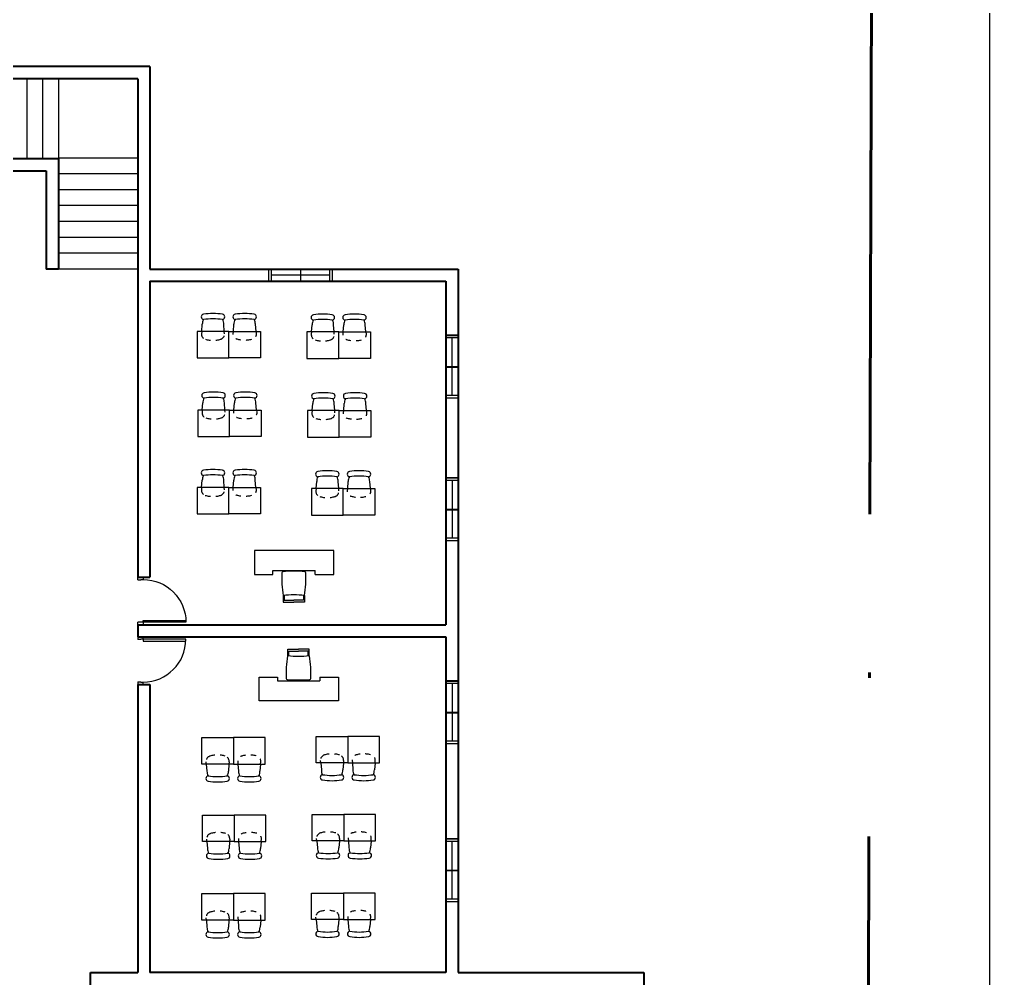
# Model space of a CAD drawing. Header units: metres. Extents: x -353 to 1688, y -477 to 135.
# Drawn here: x 1669.74 to 1688.09, y -328.49 to -310.34 of the extents above; entities that cross this region are included whole.
import ezdxf

# ---------------------------------------------------------------- set-up
doc = ezdxf.new("R2010")
doc.units = ezdxf.units.M
doc.header["$MEASUREMENT"] = 0
doc.linetypes.add('ACAD_ISO04W100', pattern=[30, 24, -3, 0, -3])
doc.linetypes.add('HIDDEN2', pattern=[0.1875, 0.125, -0.0625])
doc.layers.add('FURNITURE', color=130, linetype='Continuous', plot=False)
doc.layers.add('STAIR', color=231, linetype='Continuous', plot=False)
doc.layers.add('SITE BOUNDARY', color=6, linetype='ACAD_ISO04W100', lineweight=60)
doc.layers.add('WALL', color=2, linetype='Continuous', lineweight=40)
doc.layers.add('WINDOW', color=10, linetype='Continuous')

msp = doc.modelspace()

# ---------------------------------------------------------------- linework, layer by layer
msp.add_line((1688.09085, -278.61655), (1688.09085, -371.11143))
at = {"layer": 'FURNITURE'}
for p, q in [((1673.18582, -316.24771), (1673.19778, -316.11264)), ((1673.61392, -316.24771), (1673.60413, -316.11264)), ((1673.78513, -316.24771), (1673.79492, -316.11264)), ((1674.21323, -316.24771), (1674.20127, -316.11264)), ((1675.26359, -316.25841), (1675.27556, -316.12334)), ((1675.6917, -316.25841), (1675.68191, -316.12334)), ((1675.86291, -316.25841), (1675.8727, -316.12334)), ((1676.29101, -316.25841), (1676.27905, -316.12334)), ((1673.19653, -317.73521), (1673.20849, -317.60014)), ((1673.62463, -317.73521), (1673.61485, -317.60014)), ((1673.79584, -317.73521), (1673.80563, -317.60014)), ((1674.22395, -317.73521), (1674.21198, -317.60014)), ((1675.27431, -317.74591), (1675.28627, -317.61084)), ((1675.70241, -317.74591), (1675.69262, -317.61084)), ((1675.87362, -317.74591), (1675.88341, -317.61084)), ((1676.30172, -317.74591), (1676.28976, -317.61084)), ((1673.1848, -319.20035), (1673.19676, -319.06528)), ((1673.6129, -319.20035), (1673.60311, -319.06528)), ((1673.78411, -319.20035), (1673.7939, -319.06528)), ((1674.21221, -319.20035), (1674.20025, -319.06528)), ((1675.34928, -319.2227), (1675.36124, -319.08763)), ((1675.77738, -319.2227), (1675.76759, -319.08763)), ((1675.94859, -319.2227), (1675.95838, -319.08763)), ((1676.37669, -319.2227), (1676.36473, -319.08763)), ((1675.68424, -320.39614), (1674.18424, -320.39614)), ((1674.18424, -320.39614), (1674.18424, -320.84614)), ((1675.68424, -320.84614), (1675.68424, -320.39614)), ((1674.53424, -320.77114), (1675.33424, -320.77114)), ((1674.53424, -320.84614), (1674.53424, -320.77114)), ((1675.33424, -320.84614), (1675.33424, -320.77114)), ((1674.18424, -320.84614), (1674.53424, -320.84614)), ((1675.33424, -320.84614), (1675.68424, -320.84614)), ((1674.72924, -321.24614), (1674.72924, -321.37114)), ((1674.74524, -321.24409), (1674.74524, -321.33614)), ((1674.74524, -321.33614), (1674.92924, -321.33614)), ((1675.11324, -321.33614), (1674.92924, -321.33614)), ((1675.11324, -321.24409), (1675.11324, -321.33614)), ((1675.12924, -321.24614), (1675.12924, -321.37114)), ((1674.72924, -321.37114), (1674.92924, -321.37114)), ((1675.12924, -321.37114), (1674.92924, -321.37114)), ((1674.81744, -322.38798), (1674.81744, -322.26298)), ((1674.81744, -322.26298), (1675.01744, -322.26298)), ((1675.21744, -322.26298), (1675.01744, -322.26298)), ((1675.21744, -322.38798), (1675.21744, -322.26298)), ((1674.83344, -322.39003), (1674.83344, -322.29798)), ((1674.83344, -322.29798), (1675.01744, -322.29798)), ((1675.20144, -322.29798), (1675.01744, -322.29798)), ((1675.20144, -322.39003), (1675.20144, -322.29798)), ((1674.27244, -322.78798), (1674.62244, -322.78798)), ((1674.27244, -323.23798), (1674.27244, -322.78798)), ((1674.62244, -322.78798), (1674.62244, -322.86298)), ((1675.42244, -322.78798), (1675.42244, -322.86298)), ((1675.42244, -322.78798), (1675.77244, -322.78798)), ((1675.77244, -322.78798), (1675.77244, -323.23798)), ((1674.62244, -322.86298), (1675.42244, -322.86298)), ((1675.77244, -323.23798), (1674.27244, -323.23798)), ((1673.273, -324.43377), (1673.28497, -324.56884)), ((1673.70111, -324.43377), (1673.69132, -324.56884)), ((1673.87232, -324.43377), (1673.88211, -324.56884)), ((1674.30042, -324.43377), (1674.28846, -324.56884)), ((1675.43748, -324.41141), (1675.44945, -324.54648)), ((1675.86559, -324.41141), (1675.8558, -324.54648)), ((1676.0368, -324.41141), (1676.04659, -324.54648)), ((1676.4649, -324.41141), (1676.45294, -324.54648)), ((1673.28474, -325.89891), (1673.2967, -326.03398)), ((1673.71284, -325.89891), (1673.70305, -326.03398)), ((1673.88405, -325.89891), (1673.89384, -326.03398)), ((1674.31215, -325.89891), (1674.30019, -326.03398)), ((1675.36252, -325.88821), (1675.37448, -326.02328)), ((1675.79062, -325.88821), (1675.78083, -326.02328)), ((1675.96183, -325.88821), (1675.97162, -326.02328)), ((1676.38993, -325.88821), (1676.37797, -326.02328)), ((1673.27403, -327.38641), (1673.28599, -327.52148)), ((1673.70213, -327.38641), (1673.69234, -327.52148)), ((1673.87334, -327.38641), (1673.88313, -327.52148)), ((1674.30144, -327.38641), (1674.28948, -327.52148)), ((1675.3518, -327.37571), (1675.36376, -327.51078)), ((1675.7799, -327.37571), (1675.77011, -327.51078)), ((1675.95111, -327.37571), (1675.9609, -327.51078)), ((1676.37922, -327.37571), (1676.36725, -327.51078))]:
    msp.add_line(p, q, dxfattribs=at)
for points in [[(1673.09953, -316.74771), (1673.69953, -316.74771), (1673.69953, -316.24771), (1673.09953, -316.24771)], [(1674.29953, -316.74771), (1673.69953, -316.74771), (1673.69953, -316.24771), (1674.29953, -316.24771)], [(1675.1773, -316.75841), (1675.7773, -316.75841), (1675.7773, -316.25841), (1675.1773, -316.25841)], [(1676.3773, -316.75841), (1675.7773, -316.75841), (1675.7773, -316.25841), (1676.3773, -316.25841)], [(1673.11024, -318.23521), (1673.71024, -318.23521), (1673.71024, -317.73521), (1673.11024, -317.73521)], [(1674.31024, -318.23521), (1673.71024, -318.23521), (1673.71024, -317.73521), (1674.31024, -317.73521)], [(1675.18802, -318.24591), (1675.78802, -318.24591), (1675.78802, -317.74591), (1675.18802, -317.74591)], [(1676.38802, -318.24591), (1675.78802, -318.24591), (1675.78802, -317.74591), (1676.38802, -317.74591)], [(1673.0985, -319.70035), (1673.6985, -319.70035), (1673.6985, -319.20035), (1673.0985, -319.20035)], [(1674.2985, -319.70035), (1673.6985, -319.70035), (1673.6985, -319.20035), (1674.2985, -319.20035)], [(1675.26298, -319.7227), (1675.86298, -319.7227), (1675.86298, -319.2227), (1675.26298, -319.2227)], [(1676.46298, -319.7227), (1675.86298, -319.7227), (1675.86298, -319.2227), (1676.46298, -319.2227)], [(1673.18671, -323.93377), (1673.78671, -323.93377), (1673.78671, -324.43377), (1673.18671, -324.43377)], [(1674.38671, -323.93377), (1673.78671, -323.93377), (1673.78671, -324.43377), (1674.38671, -324.43377)], [(1675.35119, -323.91141), (1675.95119, -323.91141), (1675.95119, -324.41141), (1675.35119, -324.41141)], [(1676.55119, -323.91141), (1675.95119, -323.91141), (1675.95119, -324.41141), (1676.55119, -324.41141)], [(1673.19845, -325.39891), (1673.79845, -325.39891), (1673.79845, -325.89891), (1673.19845, -325.89891)], [(1674.39845, -325.39891), (1673.79845, -325.39891), (1673.79845, -325.89891), (1674.39845, -325.89891)], [(1675.27622, -325.38821), (1675.87622, -325.38821), (1675.87622, -325.88821), (1675.27622, -325.88821)], [(1676.47622, -325.38821), (1675.87622, -325.38821), (1675.87622, -325.88821), (1676.47622, -325.88821)], [(1675.26551, -326.87571), (1675.86551, -326.87571), (1675.86551, -327.37571), (1675.26551, -327.37571)], [(1676.46551, -326.87571), (1675.86551, -326.87571), (1675.86551, -327.37571), (1676.46551, -327.37571)], [(1673.18773, -326.88641), (1673.78773, -326.88641), (1673.78773, -327.38641), (1673.18773, -327.38641)], [(1674.38773, -326.88641), (1673.78773, -326.88641), (1673.78773, -327.38641), (1674.38773, -327.38641)]]:
    msp.add_lwpolyline(points, close=True, dxfattribs=at)
at = {"layer": 'FURNITURE', "linetype": 'HIDDEN2', "ltscale": 0.03}
for points in [[(1673.18582, -316.24771), (1673.18203, -316.2905, 0.35850154), (1673.25505, -316.39697, 0.14150797), (1673.544, -316.39697, 0.35850154), (1673.61702, -316.2905), (1673.61392, -316.24771)], [(1675.26359, -316.25841), (1675.2598, -316.3012, 0.35850154), (1675.33283, -316.40767, 0.14150797), (1675.62177, -316.40767, 0.35850154), (1675.6948, -316.3012), (1675.6917, -316.25841)], [(1673.19653, -317.73521), (1673.19274, -317.778, 0.35850154), (1673.26577, -317.88446, 0.14150797), (1673.55471, -317.88446, 0.35850154), (1673.62774, -317.778), (1673.62463, -317.73521)], [(1675.27431, -317.74591), (1675.27052, -317.7887, 0.35850154), (1675.34354, -317.89516, 0.14150797), (1675.63249, -317.89516, 0.35850154), (1675.70551, -317.7887), (1675.70241, -317.74591)], [(1673.1848, -319.20035), (1673.18101, -319.24314, 0.35850154), (1673.25403, -319.3496, 0.14150797), (1673.54298, -319.3496, 0.35850154), (1673.616, -319.24314), (1673.6129, -319.20035)], [(1675.34928, -319.2227), (1675.34549, -319.26549, 0.35850154), (1675.41851, -319.37196, 0.14150797), (1675.70746, -319.37196, 0.35850154), (1675.78048, -319.26549), (1675.77738, -319.2227)], [(1673.273, -324.43377), (1673.26921, -324.39098, -0.35850154), (1673.34224, -324.28451, -0.14150797), (1673.63118, -324.28451, -0.35850154), (1673.70421, -324.39098), (1673.70111, -324.43377)], [(1675.43748, -324.41141), (1675.43369, -324.36862, -0.35850154), (1675.50672, -324.26216, -0.14150797), (1675.79566, -324.26216, -0.35850154), (1675.86869, -324.36862), (1675.86559, -324.41141)], [(1673.28474, -325.89891), (1673.28095, -325.85612, -0.35850154), (1673.35397, -325.74966, -0.14150797), (1673.64292, -325.74966, -0.35850154), (1673.71594, -325.85612), (1673.71284, -325.89891)], [(1675.36252, -325.88821), (1675.35873, -325.84542, -0.35850154), (1675.43175, -325.73895, -0.14150797), (1675.7207, -325.73895, -0.35850154), (1675.79372, -325.84542), (1675.79062, -325.88821)], [(1673.27403, -327.38641), (1673.27024, -327.34362, -0.35850154), (1673.34326, -327.23715, -0.14150797), (1673.63221, -327.23715, -0.35850154), (1673.70523, -327.34362), (1673.70213, -327.38641)], [(1675.3518, -327.37571), (1675.34801, -327.33292, -0.35850154), (1675.42104, -327.22645, -0.14150797), (1675.70998, -327.22645, -0.35850154), (1675.78301, -327.33292), (1675.7799, -327.37571)]]:
    msp.add_lwpolyline(points, format="xyb", dxfattribs=at)
at = {"layer": 'FURNITURE', "linetype": 'HIDDEN2', "ltscale": 0.03, "flags": 128}
for points in [[(1674.21323, -316.24771), (1674.21702, -316.2905, -0.35850154), (1674.144, -316.39697, -0.14150797), (1673.85505, -316.39697, -0.35850154), (1673.78203, -316.2905), (1673.78513, -316.24771)], [(1676.29101, -316.25841), (1676.2948, -316.3012, -0.35850154), (1676.22177, -316.40767, -0.14150797), (1675.93283, -316.40767, -0.35850154), (1675.8598, -316.3012), (1675.86291, -316.25841)], [(1674.22395, -317.73521), (1674.22774, -317.778, -0.35850154), (1674.15471, -317.88446, -0.14150797), (1673.86577, -317.88446, -0.35850154), (1673.79274, -317.778), (1673.79584, -317.73521)], [(1676.30172, -317.74591), (1676.30551, -317.7887, -0.35850154), (1676.23249, -317.89516, -0.14150797), (1675.94354, -317.89516, -0.35850154), (1675.87052, -317.7887), (1675.87362, -317.74591)], [(1674.21221, -319.20035), (1674.216, -319.24314, -0.35850154), (1674.14298, -319.3496, -0.14150797), (1673.85403, -319.3496, -0.35850154), (1673.78101, -319.24314), (1673.78411, -319.20035)], [(1676.37669, -319.2227), (1676.38048, -319.26549, -0.35850154), (1676.30746, -319.37196, -0.14150797), (1676.01851, -319.37196, -0.35850154), (1675.94549, -319.26549), (1675.94859, -319.2227)], [(1674.30042, -324.43377), (1674.30421, -324.39098, 0.35850154), (1674.23118, -324.28451, 0.14150797), (1673.94224, -324.28451, 0.35850154), (1673.86921, -324.39098), (1673.87232, -324.43377)], [(1676.4649, -324.41141), (1676.46869, -324.36862, 0.35850154), (1676.39566, -324.26216, 0.14150797), (1676.10672, -324.26216, 0.35850154), (1676.03369, -324.36862), (1676.0368, -324.41141)], [(1674.31215, -325.89891), (1674.31594, -325.85612, 0.35850154), (1674.24292, -325.74966, 0.14150797), (1673.95397, -325.74966, 0.35850154), (1673.88095, -325.85612), (1673.88405, -325.89891)], [(1676.38993, -325.88821), (1676.39372, -325.84542, 0.35850154), (1676.3207, -325.73895, 0.14150797), (1676.03175, -325.73895, 0.35850154), (1675.95873, -325.84542), (1675.96183, -325.88821)], [(1674.30144, -327.38641), (1674.30523, -327.34362, 0.35850154), (1674.23221, -327.23715, 0.14150797), (1673.94326, -327.23715, 0.35850154), (1673.87024, -327.34362), (1673.87334, -327.38641)], [(1676.37922, -327.37571), (1676.38301, -327.33292, 0.35850154), (1676.30998, -327.22645, 0.14150797), (1676.02104, -327.22645, 0.35850154), (1675.94801, -327.33292), (1675.95111, -327.37571)]]:
    msp.add_lwpolyline(points, format="xyb", dxfattribs=at)
at = {"layer": 'FURNITURE'}
for centre, radius, start, end in [((1673.22772, -315.97291), 0.0508, 98.455473, 261.544527), ((1673.40096, -316.11264), 0.20318, 153.787788, 180), ((1673.39953, -317.12861), 1.2192, 81.544527, 98.455473), ((1673.57133, -315.97291), 0.0508, 278.455473, 81.544527), ((1673.40096, -316.11264), 0.20318, 0, 26.38199), ((1673.82772, -315.97291), 0.0508, 98.455473, 261.544527), ((1673.9981, -316.11264), 0.20318, 153.61801, 180), ((1673.99953, -317.12861), 1.2192, 81.544527, 98.455473), ((1674.17133, -315.97291), 0.0508, 278.455473, 81.544527), ((1673.9981, -316.11264), 0.20318, 0, 26.212212), ((1675.3055, -315.98361), 0.0508, 98.455473, 261.544527), ((1675.47873, -316.12334), 0.20318, 153.787788, 180), ((1675.4773, -317.13931), 1.2192, 81.544527, 98.455473), ((1675.6491, -315.98361), 0.0508, 278.455473, 81.544527), ((1675.47873, -316.12334), 0.20318, 0, 26.38199), ((1675.9055, -315.98361), 0.0508, 98.455473, 261.544527), ((1676.07587, -316.12334), 0.20318, 153.61801, 180), ((1676.0773, -317.13931), 1.2192, 81.544527, 98.455473), ((1676.2491, -315.98361), 0.0508, 278.455473, 81.544527), ((1676.07587, -316.12334), 0.20318, 0, 26.212212), ((1673.23844, -317.46041), 0.0508, 98.455473, 261.544527), ((1673.41167, -317.60014), 0.20318, 153.787788, 180), ((1673.41024, -318.61611), 1.2192, 81.544527, 98.455473), ((1673.58204, -317.46041), 0.0508, 278.455473, 81.544527), ((1673.41167, -317.60014), 0.20318, 0, 26.38199), ((1673.83844, -317.46041), 0.0508, 98.455473, 261.544527), ((1674.00881, -317.60014), 0.20318, 153.61801, 180), ((1674.01024, -318.61611), 1.2192, 81.544527, 98.455473), ((1674.18204, -317.46041), 0.0508, 278.455473, 81.544527), ((1674.00881, -317.60014), 0.20318, 0, 26.212212), ((1675.31621, -317.47111), 0.0508, 98.455473, 261.544527), ((1675.48802, -318.62681), 1.2192, 81.544527, 98.455473), ((1675.65982, -317.47111), 0.0508, 278.455473, 81.544527), ((1675.91621, -317.47111), 0.0508, 98.455473, 261.544527), ((1676.08802, -318.62681), 1.2192, 81.544527, 98.455473), ((1676.25982, -317.47111), 0.0508, 278.455473, 81.544527), ((1675.48945, -317.61084), 0.20318, 153.787788, 180), ((1675.48945, -317.61084), 0.20318, 0, 26.38199), ((1676.08659, -317.61084), 0.20318, 153.61801, 180), ((1676.08659, -317.61084), 0.20318, 0, 26.212212), ((1673.2267, -318.92555), 0.0508, 98.455473, 261.544527), ((1673.39993, -319.06528), 0.20318, 153.787788, 180), ((1673.3985, -320.08125), 1.2192, 81.544527, 98.455473), ((1673.57031, -318.92555), 0.0508, 278.455473, 81.544527), ((1673.39993, -319.06528), 0.20318, 0, 26.38199), ((1673.8267, -318.92555), 0.0508, 98.455473, 261.544527), ((1673.99707, -319.06528), 0.20318, 153.61801, 180), ((1673.9985, -320.08125), 1.2192, 81.544527, 98.455473), ((1674.17031, -318.92555), 0.0508, 278.455473, 81.544527), ((1673.99707, -319.06528), 0.20318, 0, 26.212212), ((1675.39118, -318.9479), 0.0508, 98.455473, 261.544527), ((1675.56298, -320.1036), 1.2192, 81.544527, 98.455473), ((1675.73479, -318.9479), 0.0508, 278.455473, 81.544527), ((1675.99118, -318.9479), 0.0508, 98.455473, 261.544527), ((1676.16298, -320.1036), 1.2192, 81.544527, 98.455473), ((1676.33479, -318.9479), 0.0508, 278.455473, 81.544527), ((1675.56441, -319.08763), 0.20318, 153.787788, 180), ((1675.56441, -319.08763), 0.20318, 0, 26.38199), ((1676.16155, -319.08763), 0.20318, 153.61801, 180), ((1676.16155, -319.08763), 0.20318, 0, 26.212212), ((1673.31491, -324.70857), 0.0508, 98.455473, 261.544527), ((1673.48814, -324.56884), 0.20318, 180, 206.212212), ((1673.65851, -324.70857), 0.0508, 278.455473, 81.544527), ((1673.48814, -324.56884), 0.20318, 333.61801, 0), ((1673.91491, -324.70857), 0.0508, 98.455473, 261.544527), ((1674.08528, -324.56884), 0.20318, 180, 206.38199), ((1674.25851, -324.70857), 0.0508, 278.455473, 81.544527), ((1674.08528, -324.56884), 0.20318, 333.787788, 0), ((1675.47939, -324.68621), 0.0508, 98.455473, 261.544527), ((1675.65262, -324.54648), 0.20318, 180, 206.212212), ((1675.82299, -324.68621), 0.0508, 278.455473, 81.544527), ((1675.65262, -324.54648), 0.20318, 333.61801, 0), ((1676.07939, -324.68621), 0.0508, 98.455473, 261.544527), ((1676.24976, -324.54648), 0.20318, 180, 206.38199), ((1676.42299, -324.68621), 0.0508, 278.455473, 81.544527), ((1676.24976, -324.54648), 0.20318, 333.787788, 0), ((1673.48671, -323.55287), 1.2192, 261.544527, 278.455473), ((1674.08671, -323.55287), 1.2192, 261.544527, 278.455473), ((1675.65119, -323.53051), 1.2192, 261.544527, 278.455473), ((1676.25119, -323.53051), 1.2192, 261.544527, 278.455473), ((1673.32664, -326.17371), 0.0508, 98.455473, 261.544527), ((1673.49988, -326.03398), 0.20318, 180, 206.212212), ((1673.67025, -326.17371), 0.0508, 278.455473, 81.544527), ((1673.49988, -326.03398), 0.20318, 333.61801, 0), ((1673.92664, -326.17371), 0.0508, 98.455473, 261.544527), ((1674.09702, -326.03398), 0.20318, 180, 206.38199), ((1674.27025, -326.17371), 0.0508, 278.455473, 81.544527), ((1674.09702, -326.03398), 0.20318, 333.787788, 0), ((1675.40442, -326.16301), 0.0508, 98.455473, 261.544527), ((1675.57765, -326.02328), 0.20318, 180, 206.212212), ((1675.74803, -326.16301), 0.0508, 278.455473, 81.544527), ((1675.57765, -326.02328), 0.20318, 333.61801, 0), ((1676.00442, -326.16301), 0.0508, 98.455473, 261.544527), ((1676.17479, -326.02328), 0.20318, 180, 206.38199), ((1676.34803, -326.16301), 0.0508, 278.455473, 81.544527), ((1676.17479, -326.02328), 0.20318, 333.787788, 0), ((1673.49845, -325.01801), 1.2192, 261.544527, 278.455473), ((1674.09845, -325.01801), 1.2192, 261.544527, 278.455473), ((1675.57622, -325.00731), 1.2192, 261.544527, 278.455473), ((1676.17622, -325.00731), 1.2192, 261.544527, 278.455473), ((1673.48916, -327.52148), 0.20318, 180, 206.212212), ((1673.48916, -327.52148), 0.20318, 333.61801, 0), ((1674.0863, -327.52148), 0.20318, 180, 206.38199), ((1674.0863, -327.52148), 0.20318, 333.787788, 0), ((1675.39371, -327.65051), 0.0508, 98.455473, 261.544527), ((1675.56694, -327.51078), 0.20318, 180, 206.212212), ((1675.73731, -327.65051), 0.0508, 278.455473, 81.544527), ((1675.56694, -327.51078), 0.20318, 333.61801, 0), ((1675.99371, -327.65051), 0.0508, 98.455473, 261.544527), ((1676.16408, -327.51078), 0.20318, 180, 206.38199), ((1676.33731, -327.65051), 0.0508, 278.455473, 81.544527), ((1676.16408, -327.51078), 0.20318, 333.787788, 0), ((1673.31593, -327.66121), 0.0508, 98.455473, 261.544527), ((1673.48773, -326.50551), 1.2192, 261.544527, 278.455473), ((1673.65954, -327.66121), 0.0508, 278.455473, 81.544527), ((1673.91593, -327.66121), 0.0508, 98.455473, 261.544527), ((1674.08773, -326.50551), 1.2192, 261.544527, 278.455473), ((1674.25954, -327.66121), 0.0508, 278.455473, 81.544527), ((1675.56551, -326.49481), 1.2192, 261.544527, 278.455473), ((1676.16551, -326.49481), 1.2192, 261.544527, 278.455473)]:
    msp.add_arc(centre, radius, start, end, dxfattribs=at)
at = {"layer": 'FURNITURE', "color": 7}
for centre, start, end in [((1673.39953, -317.22911), 81.544527, 98.455473), ((1673.99953, -317.22911), 81.544527, 98.455473), ((1675.4773, -317.23981), 81.544527, 98.455473), ((1676.0773, -317.23981), 81.544527, 98.455473), ((1673.41024, -318.7166), 81.544527, 98.455473), ((1674.01024, -318.7166), 81.544527, 98.455473), ((1675.48802, -318.7273), 81.544527, 98.455473), ((1676.08802, -318.7273), 81.544527, 98.455473), ((1673.3985, -320.18174), 81.544527, 98.455473), ((1673.9985, -320.18174), 81.544527, 98.455473), ((1675.56298, -320.2041), 81.544527, 98.455473), ((1676.16298, -320.2041), 81.544527, 98.455473), ((1673.48671, -323.45237), 261.544527, 278.455473), ((1674.08671, -323.45237), 261.544527, 278.455473), ((1675.65119, -323.43002), 261.544527, 278.455473), ((1676.25119, -323.43002), 261.544527, 278.455473), ((1673.49845, -324.91752), 261.544527, 278.455473), ((1674.09845, -324.91752), 261.544527, 278.455473), ((1675.57622, -324.90681), 261.544527, 278.455473), ((1676.17622, -324.90681), 261.544527, 278.455473), ((1675.56551, -326.39431), 261.544527, 278.455473), ((1676.16551, -326.39431), 261.544527, 278.455473), ((1673.48773, -326.40501), 261.544527, 278.455473), ((1674.08773, -326.40501), 261.544527, 278.455473)]:
    msp.add_arc(centre, 1.2192, start, end, dxfattribs=at)
at = {"layer": 'FURNITURE'}
for centre, major_axis, start_param, end_param in [((1676.75074, -320.90814), (-1.44926, -1.44926), 5.45152419, 5.6634572), ((1674.72335, -320.81428), (-0.01414, -0.01414), 4.02540934, 5.45152419), ((1674.92924, -322.89951), (-1.4958, -1.4958), 3.92699082, 4.02540934), ((1674.92924, -322.89951), (1.4958, -1.4958), 2.25777597, 2.35619449), ((1673.10774, -320.90814), (1.44926, -1.44926), 0.61972811, 0.83166112), ((1675.13513, -320.81428), (0.01414, -0.01414), 0.83166112, 2.25777597), ((1674.94174, -322.84628), (-1.14141, -1.14141), 3.93473471, 4.05901893), ((1674.91674, -322.84628), (1.14141, -1.14141), 2.22416638, 2.3484506)]:
    msp.add_ellipse(centre, major_axis=major_axis, ratio=1, start_param=start_param, end_param=end_param, dxfattribs=at)
at = {"layer": 'FURNITURE', "extrusion": (0, 0, -1)}
for centre, major_axis, start_param, end_param in [((1676.83894, -322.72598), (-1.44926, 1.44926), 5.45152419, 5.6634572), ((1675.02994, -320.78784), (-1.14141, 1.14141), 3.93473471, 4.05901893), ((1675.00494, -320.78784), (1.14141, 1.14141), 2.22416638, 2.3484506), ((1673.19594, -322.72598), (1.44926, 1.44926), 0.61972811, 0.83166112), ((1674.81155, -322.81984), (-0.01414, 0.01414), 4.02540934, 5.45152419), ((1675.22334, -322.81984), (0.01414, 0.01414), 0.83166112, 2.25777597), ((1675.01744, -320.73461), (-1.4958, 1.4958), 3.92699082, 4.02540934), ((1675.01744, -320.73461), (1.4958, 1.4958), 2.25777597, 2.35619449)]:
    msp.add_ellipse(centre, major_axis=major_axis, ratio=1, start_param=start_param, end_param=end_param, dxfattribs=at)
at = {"layer": 'SITE BOUNDARY'}
msp.add_line((1685.89426, -295.70497), (1685.71081, -360.79856), dxfattribs=at)
at = {"layer": 'STAIR'}
for p, q in [((1669.87628, -311.46726), (1669.87628, -312.96726)), ((1670.17628, -311.46726), (1670.17628, -312.96726)), ((1670.47628, -311.46726), (1670.47628, -312.96726)), ((1671.97628, -312.96726), (1670.47628, -312.96726)), ((1671.97628, -313.26726), (1670.47628, -313.26726)), ((1671.97628, -313.56726), (1670.47628, -313.56726)), ((1671.97628, -313.86726), (1670.47628, -313.86726)), ((1671.97628, -314.16726), (1670.47628, -314.16726)), ((1671.97628, -314.46726), (1670.47628, -314.46726)), ((1671.97628, -314.76726), (1670.47628, -314.76726)), ((1671.97628, -315.06726), (1670.47628, -315.06726))]:
    msp.add_line(p, q, dxfattribs=at)
at = {"layer": 'WALL'}
for p, q in [((1672.20628, -311.23726), (1663.78628, -311.23726)), ((1672.20628, -311.23726), (1672.20628, -313.26726)), ((1671.97628, -311.46726), (1663.78628, -311.46726)), ((1671.97628, -311.46726), (1671.97628, -313.26726)), ((1665.37596, -312.9754), (1670.47596, -312.9754)), ((1670.47596, -312.9754), (1670.47596, -315.06726)), ((1665.37596, -313.2054), (1670.24596, -313.2054)), ((1670.24596, -313.2054), (1670.24596, -315.06726)), ((1671.97628, -313.26726), (1671.97628, -320.89726)), ((1672.20628, -313.26726), (1672.20628, -315.06726)), ((1670.47596, -315.06726), (1670.24596, -315.06726)), ((1672.20628, -315.06726), (1678.03628, -315.06726)), ((1678.03628, -315.06726), (1678.03628, -328.37917)), ((1672.20628, -315.29726), (1672.20628, -320.89726)), ((1672.20628, -315.29726), (1677.80628, -315.29726)), ((1677.80628, -315.29726), (1677.80628, -321.79726)), ((1671.97628, -320.89726), (1672.20628, -320.89726)), ((1671.97628, -321.79726), (1671.97628, -322.02726)), ((1671.97628, -321.79726), (1677.80628, -321.79726)), ((1671.97628, -322.02726), (1677.80628, -322.02726)), ((1677.80628, -322.02726), (1677.80628, -328.37917)), ((1671.97628, -322.92726), (1671.97628, -328.37991)), ((1671.97628, -322.92726), (1672.20628, -322.92726)), ((1672.20628, -322.92726), (1672.20628, -328.37991)), ((1671.08389, -328.37991), (1671.31706, -328.37991)), ((1671.08389, -328.60991), (1671.08389, -328.37991)), ((1671.31706, -328.37991), (1671.97628, -328.37991)), ((1677.80628, -328.37917), (1672.20628, -328.37991)), ((1678.03628, -328.37917), (1681.54706, -328.37991)), ((1681.54706, -328.37991), (1681.54706, -335.83991))]:
    msp.add_line(p, q, dxfattribs=at)
at = {"layer": 'WINDOW'}
for p, q in [((1674.45628, -315.29726), (1674.45628, -315.06726)), ((1674.45628, -315.06726), (1675.65628, -315.06726)), ((1674.50628, -315.29726), (1674.50628, -315.06726)), ((1675.65628, -315.06726), (1675.05628, -315.06726)), ((1675.05628, -315.06726), (1675.05628, -315.29726)), ((1675.60628, -315.06726), (1675.60628, -315.29726)), ((1675.65628, -315.06726), (1675.65628, -315.29726)), ((1675.65628, -315.29726), (1674.45628, -315.29726)), ((1675.60628, -315.18226), (1674.50628, -315.18226)), ((1677.80365, -317.51091), (1677.80365, -316.31091)), ((1677.80365, -316.31091), (1678.03365, -316.31091)), ((1677.80365, -316.31091), (1677.80365, -316.91091)), ((1677.80365, -316.32169), (1678.03365, -316.32169)), ((1677.80365, -316.36091), (1678.03365, -316.36091)), ((1677.91865, -316.36091), (1677.91865, -317.46091)), ((1678.03365, -316.31091), (1678.03365, -317.51091)), ((1677.80365, -316.91091), (1678.03365, -316.91091)), ((1677.80365, -316.92169), (1678.03365, -316.92169)), ((1678.03365, -317.46091), (1677.80365, -317.46091)), ((1678.03365, -317.51091), (1677.80365, -317.51091)), ((1677.80594, -320.21037), (1677.80594, -319.01037)), ((1677.80594, -319.01037), (1678.03594, -319.01037)), ((1677.80594, -319.01037), (1677.80594, -319.61037)), ((1677.80594, -319.02115), (1678.03594, -319.02115)), ((1677.80594, -319.06037), (1678.03594, -319.06037)), ((1677.92094, -319.06037), (1677.92094, -320.16037)), ((1678.03594, -319.01037), (1678.03594, -320.21037)), ((1677.80594, -319.61037), (1678.03594, -319.61037)), ((1677.80594, -319.62115), (1678.03594, -319.62115)), ((1678.03594, -320.16037), (1677.80594, -320.16037)), ((1678.03594, -320.21037), (1677.80594, -320.21037)), ((1671.9768, -320.94721), (1671.9768, -320.89721)), ((1671.9768, -320.89721), (1672.0768, -320.89721)), ((1671.9768, -320.94721), (1672.0368, -320.94721)), ((1672.0368, -320.94221), (1672.0768, -320.94221)), ((1672.0368, -320.94721), (1672.0368, -320.94221)), ((1672.0768, -320.89721), (1672.0768, -320.94221)), ((1672.0768, -321.75221), (1672.0768, -321.71721)), ((1672.0768, -321.71721), (1672.8868, -321.71721)), ((1671.9768, -321.79721), (1671.9768, -321.74721)), ((1672.0368, -321.74721), (1671.9768, -321.74721)), ((1672.0768, -321.79721), (1671.9768, -321.79721)), ((1672.0368, -321.74721), (1672.0368, -321.75221)), ((1672.0768, -321.75221), (1672.0368, -321.75221)), ((1672.8868, -321.75221), (1672.0768, -321.75221)), ((1672.0768, -321.75221), (1672.0768, -321.79721)), ((1671.97643, -322.02863), (1671.97643, -322.07863)), ((1672.07643, -322.02863), (1671.97643, -322.02863)), ((1672.03643, -322.07863), (1671.97643, -322.07863)), ((1672.07643, -322.07363), (1672.03643, -322.07363)), ((1672.03643, -322.07863), (1672.03643, -322.07363)), ((1672.07643, -322.07363), (1672.07643, -322.02863)), ((1672.88643, -322.07363), (1672.07643, -322.07363)), ((1672.07643, -322.07363), (1672.07643, -322.10863)), ((1672.07643, -322.10863), (1672.88643, -322.10863)), ((1671.97643, -322.87863), (1671.97643, -322.92863)), ((1671.97643, -322.87863), (1672.03643, -322.87863)), ((1671.97643, -322.92863), (1672.07643, -322.92863)), ((1672.03643, -322.87863), (1672.03643, -322.88363)), ((1672.03643, -322.88363), (1672.07643, -322.88363)), ((1672.07643, -322.92863), (1672.07643, -322.88363)), ((1677.80628, -324.05322), (1677.80628, -322.85322)), ((1677.80628, -322.85322), (1678.03628, -322.85322)), ((1677.80628, -322.85322), (1677.80628, -323.45322)), ((1677.80628, -322.86399), (1678.03628, -322.86399)), ((1677.80628, -322.90322), (1678.03628, -322.90322)), ((1677.92128, -322.90322), (1677.92128, -324.00322)), ((1678.03628, -322.85322), (1678.03628, -324.05322)), ((1677.80628, -323.45322), (1678.03628, -323.45322)), ((1677.80628, -323.46399), (1678.03628, -323.46399)), ((1678.03628, -324.00322), (1677.80628, -324.00322)), ((1678.03628, -324.05322), (1677.80628, -324.05322)), ((1677.8051, -327.04143), (1677.8051, -325.84143)), ((1677.8051, -325.84143), (1678.0351, -325.84143)), ((1677.8051, -325.84143), (1677.8051, -326.44143)), ((1677.8051, -325.85221), (1678.0351, -325.85221)), ((1677.8051, -325.89143), (1678.0351, -325.89143)), ((1677.9201, -325.89143), (1677.9201, -326.99143)), ((1678.0351, -325.84143), (1678.0351, -327.04143)), ((1677.8051, -326.44143), (1678.0351, -326.44143)), ((1677.8051, -326.45221), (1678.0351, -326.45221)), ((1678.0351, -326.99143), (1677.8051, -326.99143)), ((1678.0351, -327.04143), (1677.8051, -327.04143))]:
    msp.add_line(p, q, dxfattribs=at)
at = {"layer": 'WINDOW', "extrusion": (0, 0, -1)}
msp.add_ellipse((1672.0768, -321.75221), major_axis=(0.57276, -0.57276), ratio=1, start_param=3.92699082, end_param=5.49778714, dxfattribs=at)
at = {"layer": 'WINDOW'}
msp.add_ellipse((1672.07643, -322.07363), major_axis=(0.57276, 0.57276), ratio=1, start_param=3.92699082, end_param=5.49778714, dxfattribs=at)

doc.saveas('drawing.dxf')
